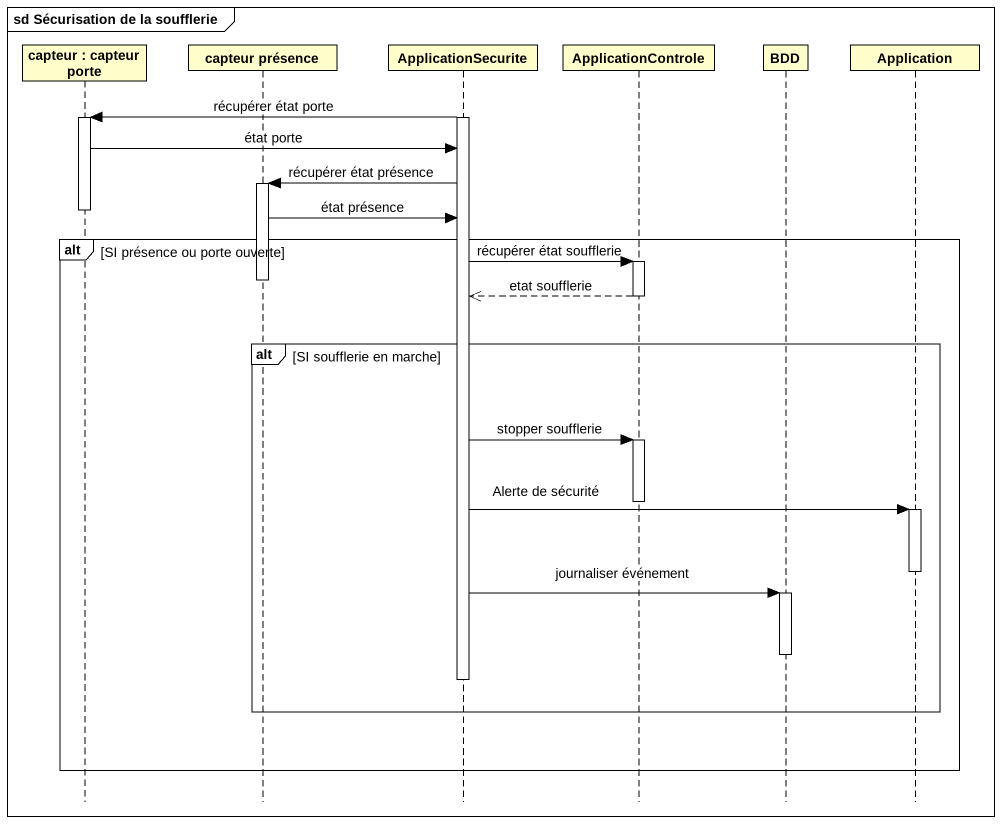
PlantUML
@startuml
mainframe sd Sécurisation de la soufflerie
hide footbox
participant "capteur : capteur porte" as capteur
participant "capteur présence" as capteur_présence
participant ApplicationSecurite
participant ApplicationControle
participant BDD
participant Application

activate ApplicationSecurite
ApplicationSecurite -> capteur : récupérer état porte
activate capteur
capteur -> ApplicationSecurite : état porte
ApplicationSecurite -> capteur_présence : récupérer état présence
activate capteur_présence
deactivate capteur
capteur_présence -> ApplicationSecurite : état présence
alt SI présence ou porte ouverte
  ApplicationSecurite -> ApplicationControle : récupérer état soufflerie
  activate ApplicationControle
  deactivate capteur_présence
  ApplicationControle -->> ApplicationSecurite : etat soufflerie
  deactivate ApplicationControle
  alt SI soufflerie en marche
    ApplicationSecurite -> ApplicationControle : stopper soufflerie
    activate ApplicationControle
    deactivate ApplicationControle
    ApplicationSecurite -> Application : Alerte de sécurité
    activate Application
    deactivate Application
    ApplicationSecurite -> BDD : journaliser événement
    activate BDD
    deactivate BDD
    deactivate ApplicationSecurite
  end
end
@enduml
